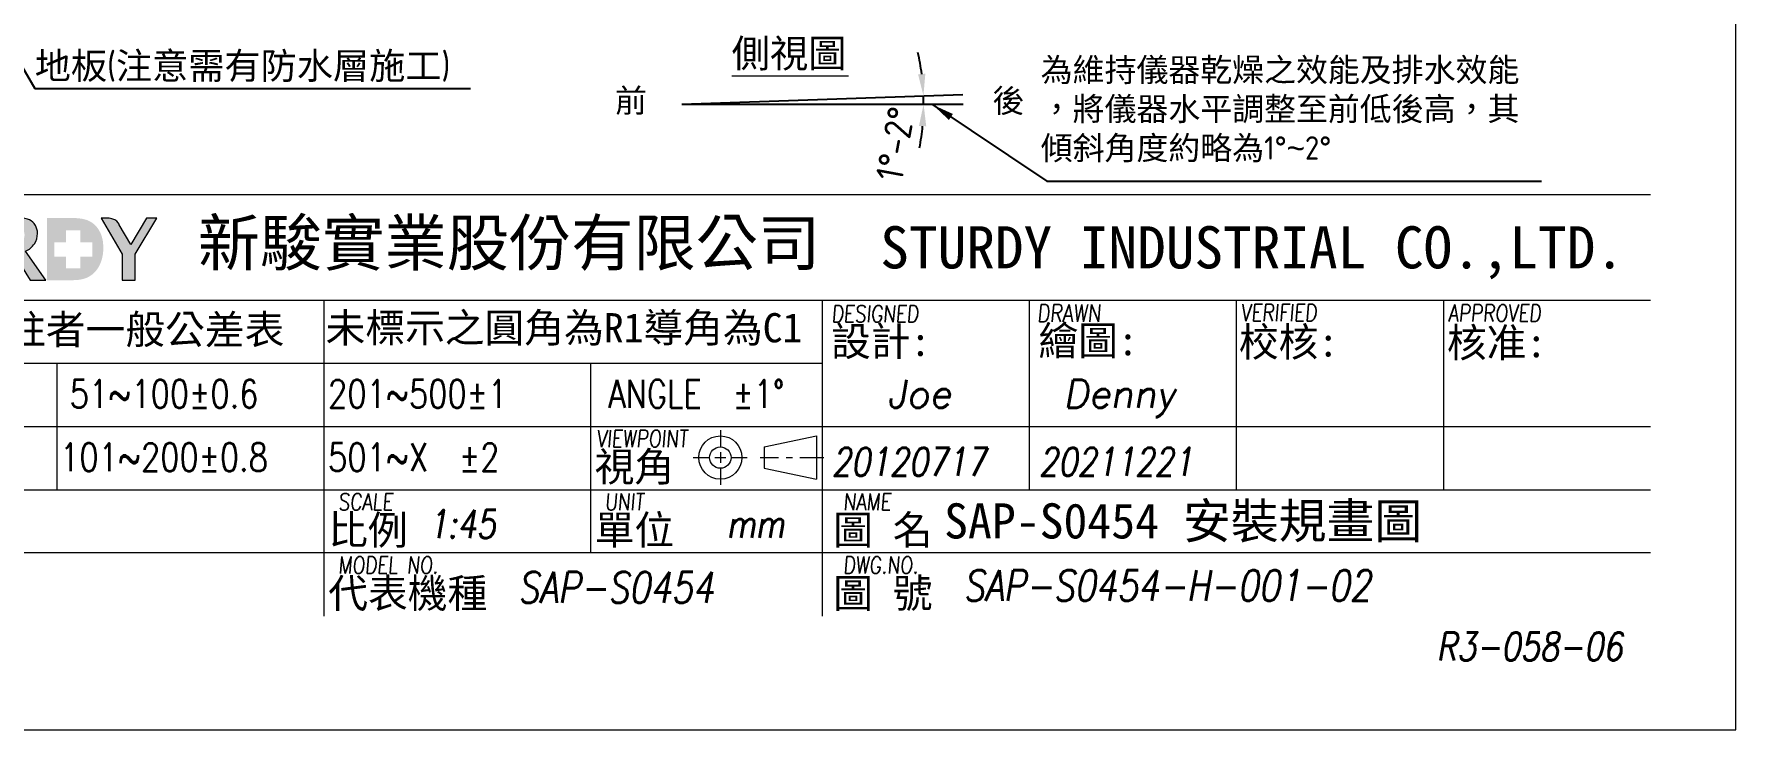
# Model space of a CAD drawing. Header units: millimetres. Extents: x -215875 to -182231, y -22821 to -2215.
# Drawn here: x -187686 to -182231, y -22821 to -20593 of the extents above; entities that cross this region are included whole.
import ezdxf

# ---------------------------------------------------------------- set-up
doc = ezdxf.new("R2010")
doc.units = ezdxf.units.MM
doc.header["$MEASUREMENT"] = 0
doc.layers.get('0').update_dxf_attribs({"lineweight": 25})
for name, color, linetype, lineweight in [('D', 3, 'Continuous', 13), ('F', 7, 'Continuous', 15), ('T', 4, 'Continuous', 15)]:
    doc.layers.add(name, color=color, linetype=linetype, lineweight=lineweight)
doc.styles.get("Standard").update_dxf_attribs({"font": 'KAIU.TTF'})
doc.styles.add('STU25', font='isocp2.shx')
doc.styles.add('Text', font='romans.shx', dxfattribs={"width": 0.8, "oblique": 10})
doc.dimstyles.new('STU25', dxfattribs={"dimscale": 35, "dimtxt": 2.5, "dimasz": 2, "dimexe": 0.6, "dimexo": 1, "dimgap": 1, "dimtad": 1, "dimdsep": 46, "dimtxsty": 'STU25', "dimcen": 2, "dimazin": 2, "dimtfac": 1, "dimtmove": 0, "dimatfit": 3, "dimfxl": 0, "dimtolj": 1, "dimtzin": 0, "dimarcsym": 0})
doc.dimstyles.new('STU25$7', dxfattribs={"dimscale": 35, "dimtxt": 2.5, "dimasz": 2, "dimexe": 1.25, "dimexo": 0.625, "dimgap": 1, "dimtad": 0, "dimdec": 4, "dimdsep": 46, "dimtxsty": 'STU25', "dimcen": 2.5, "dimazin": 2, "dimtfac": 1, "dimtdec": 4, "dimtmove": 0, "dimatfit": 3, "dimfxl": 0, "dimtolj": 1, "dimtzin": 0, "dimarcsym": 0})

# ---------------------------------------------------------------- blocks, each defined once
blk = doc.blocks.new('*D1')
at = {"layer": 'D', "color": 0, "lineweight": -2}
for start, end in [(7.1806, 12.3613), (0, 2), (349.6387, 354.8194)]:
    blk.add_arc((-185609.1, -20817.6), 774.4, start, end, dxfattribs=at)
at = {"layer": 'D', "color": 0}
for points in [[(-184852.4, -20721.7), (-184829.1, -20719.9), (-184835.2, -20790.6)], [(-184826.2, -20888), (-184849.5, -20887), (-184834.7, -20817.6)]]:
    blk.add_solid(points, dxfattribs=at)
at = {"layer": 'Defpoints', "color": 0}
for p in [(-185609.1, -20817.6), (-185609.1, -20817.6), (-184834.9, -20799.6), (-184708.7, -20786.1), (-184708.1, -20817.6)]:
    blk.add_point(p, dxfattribs=at)
at = {"layer": 'D', "color": 0, "insert": (-184925, -20944.1), "char_height": 87.5, "attachment_point": 5, "rotation": 79.526, "style": 'STU25'}
blk.add_mtext('1%%D-2%%D', dxfattribs=at)
blk = doc.blocks.new('新駿LOGO')
at = {"layer": 'F'}
h = blk.add_hatch(color=256, dxfattribs=at)
edge = h.paths.add_edge_path()
edge.add_spline(control_points=[(-518.54, -443.62), (-518.54, -443.62), (-518.54, -439.2), (-518.54, -439.2), (-518.54, -439.2), (-516.88, -439.2), (-516.88, -439.2), (-516.55, -439.2), (-516.29, -439.25), (-516.11, -439.33), (-515.93, -439.41), (-515.79, -439.54), (-515.69, -439.72), (-515.59, -439.89), (-515.54, -440.08), (-515.54, -440.3), (-515.54, -440.56), (-515.61, -440.8), (-515.76, -441.03), (-515.91, -441.26), (-516.12, -441.44), (-516.39, -441.56), (-516.39, -441.56), (-514.95, -443.62), (-514.95, -443.62), (-514.95, -443.62), (-516.07, -443.62), (-516.07, -443.62), (-516.07, -443.62), (-517.17, -441.81), (-517.17, -441.81), (-517.17, -441.81), (-517.67, -441.81), (-517.67, -441.81), (-517.67, -441.81), (-517.67, -443.62), (-517.67, -443.62), (-517.67, -443.62), (-518.54, -443.62), (-518.54, -443.62)], knot_values=[0, 0, 0, 0, 1, 1, 1, 2, 2, 2, 3, 3, 3, 4, 4, 4, 5, 5, 5, 6, 6, 6, 7, 7, 7, 8, 8, 8, 9, 9, 9, 10, 10, 10, 11, 11, 11, 12, 12, 12, 13, 13, 13, 13], degree=3, periodic=1)
edge = h.paths.add_edge_path(flags=16)
edge.add_spline(control_points=[(-517.67, -441.21), (-517.67, -441.21), (-517.46, -441.21), (-517.46, -441.21), (-517.08, -441.21), (-516.82, -441.13), (-516.68, -440.96), (-516.53, -440.8), (-516.46, -440.61), (-516.46, -440.4), (-516.46, -440.22), (-516.52, -440.08), (-516.63, -439.97), (-516.75, -439.86), (-516.99, -439.81), (-517.35, -439.81), (-517.35, -439.81), (-517.67, -439.81), (-517.67, -439.81), (-517.67, -439.81), (-517.67, -441.21), (-517.67, -441.21)], knot_values=[0, 0, 0, 0, 1, 1, 1, 2, 2, 2, 3, 3, 3, 4, 4, 4, 5, 5, 5, 6, 6, 6, 7, 7, 7, 7], degree=3, periodic=1)
h = blk.add_hatch(color=256, dxfattribs=at)
edge = h.paths.add_edge_path()
edge.add_spline(control_points=[(-514.87, -443.62), (-514.87, -443.62), (-513.05, -443.62), (-513.05, -443.62)], knot_values=[-9, -9, -9, -9, -8, -8, -8, -8], degree=3, periodic=0)
edge.add_spline(control_points=[(-513.05, -443.62), (-512.51, -443.62), (-512.09, -443.52), (-511.79, -443.32)], knot_values=[-8, -8, -8, -8, -7, -7, -7, -7], degree=3, periodic=0)
edge.add_spline(control_points=[(-511.79, -443.32), (-511.48, -443.12), (-511.25, -442.85), (-511.09, -442.5)], knot_values=[-7, -7, -7, -7, -6, -6, -6, -6], degree=3, periodic=0)
edge.add_spline(control_points=[(-511.09, -442.5), (-510.93, -442.15), (-510.85, -441.76), (-510.85, -441.32)], knot_values=[-6, -6, -6, -6, -5, -5, -5, -5], degree=3, periodic=0)
edge.add_spline(control_points=[(-510.85, -441.32), (-510.85, -440.87), (-510.93, -440.49), (-511.1, -440.17)], knot_values=[-5, -5, -5, -5, -4, -4, -4, -4], degree=3, periodic=0)
edge.add_spline(control_points=[(-511.1, -440.17), (-511.27, -439.85), (-511.49, -439.61), (-511.78, -439.45)], knot_values=[-4, -4, -4, -4, -3, -3, -3, -3], degree=3, periodic=0)
edge.add_spline(control_points=[(-511.78, -439.45), (-512.06, -439.29), (-512.46, -439.2), (-512.97, -439.2)], knot_values=[-3, -3, -3, -3, -2, -2, -2, -2], degree=3, periodic=0)
edge.add_spline(control_points=[(-512.97, -439.2), (-512.97, -439.2), (-514.87, -439.2), (-514.87, -439.2)], knot_values=[-2, -2, -2, -2, -1, -1, -1, -1], degree=3, periodic=0)
edge.add_spline(control_points=[(-514.87, -439.2), (-514.87, -439.2), (-514.87, -443.62), (-514.87, -443.62)], knot_values=[-1, -1, -1, -1, 0, 0, 0, 0], degree=3, periodic=0)
h.paths.add_polyline_path([(-514.34, -441.95), (-514.34, -440.92), (-513.51, -440.92), (-513.51, -440.07), (-512.48, -440.07), (-512.48, -440.92), (-511.64, -440.92), (-511.64, -441.95), (-512.48, -441.95), (-512.48, -442.77), (-513.51, -442.77), (-513.51, -441.95)], flags=16)
h = blk.add_hatch(color=256, dxfattribs=at)
edge = h.paths.add_edge_path()
edge.add_spline(control_points=[(-509.51, -443.62), (-509.51, -443.62), (-509.51, -441.77), (-509.51, -441.77), (-509.51, -441.77), (-511, -439.2), (-511, -439.2), (-511, -439.2), (-510.64, -439.2), (-510.64, -439.2), (-510.64, -439.2), (-510.3, -439.19), (-510.04, -439.32), (-509.79, -439.45), (-509.71, -439.68), (-509.71, -439.68), (-509.71, -439.68), (-508.9, -441.07), (-508.9, -441.07), (-508.9, -441.07), (-507.78, -439.2), (-507.78, -439.2), (-507.78, -439.2), (-507.05, -439.2), (-507.05, -439.2), (-507.05, -439.2), (-508.59, -441.77), (-508.59, -441.77), (-508.59, -441.77), (-508.59, -443.62), (-508.59, -443.62), (-508.59, -443.62), (-509.51, -443.62), (-509.51, -443.62)], knot_values=[0, 0, 0, 0, 1, 1, 1, 2, 2, 2, 3, 3, 3, 4, 4, 4, 5, 5, 5, 6, 6, 6, 7, 7, 7, 8, 8, 8, 9, 9, 9, 10, 10, 10, 11, 11, 11, 11], degree=3, periodic=1)
at = {"layer": 'F', "lineweight": 0}
for points, knots in [([(-518.54, -443.62), (-518.54, -443.62), (-518.54, -439.2), (-518.54, -439.2), (-518.54, -439.2), (-516.88, -439.2), (-516.88, -439.2), (-516.55, -439.2), (-516.29, -439.25), (-516.11, -439.33), (-515.93, -439.41), (-515.79, -439.54), (-515.69, -439.72), (-515.59, -439.89), (-515.54, -440.08), (-515.54, -440.3), (-515.54, -440.56), (-515.61, -440.8), (-515.76, -441.03), (-515.91, -441.26), (-516.12, -441.44), (-516.39, -441.56), (-516.39, -441.56), (-514.95, -443.62), (-514.95, -443.62), (-514.95, -443.62), (-516.07, -443.62), (-516.07, -443.62), (-516.07, -443.62), (-517.17, -441.81), (-517.17, -441.81), (-517.17, -441.81), (-517.67, -441.81), (-517.67, -441.81), (-517.67, -441.81), (-517.67, -443.62), (-517.67, -443.62), (-517.67, -443.62), (-518.54, -443.62), (-518.54, -443.62)], [0, 0, 0, 0, 1, 1, 1, 2, 2, 2, 3, 3, 3, 4, 4, 4, 5, 5, 5, 6, 6, 6, 7, 7, 7, 8, 8, 8, 9, 9, 9, 10, 10, 10, 11, 11, 11, 12, 12, 12, 13, 13, 13, 13]), ([(-509.51, -443.62), (-509.51, -443.62), (-509.51, -441.77), (-509.51, -441.77), (-509.51, -441.77), (-511, -439.2), (-511, -439.2), (-511, -439.2), (-510.64, -439.2), (-510.64, -439.2), (-510.64, -439.2), (-510.3, -439.19), (-510.04, -439.32), (-509.79, -439.45), (-509.71, -439.68), (-509.71, -439.68), (-509.71, -439.68), (-508.9, -441.07), (-508.9, -441.07), (-508.9, -441.07), (-507.78, -439.2), (-507.78, -439.2), (-507.78, -439.2), (-507.05, -439.2), (-507.05, -439.2), (-507.05, -439.2), (-508.59, -441.77), (-508.59, -441.77), (-508.59, -441.77), (-508.59, -443.62), (-508.59, -443.62), (-508.59, -443.62), (-509.51, -443.62), (-509.51, -443.62)], [0, 0, 0, 0, 1, 1, 1, 2, 2, 2, 3, 3, 3, 4, 4, 4, 5, 5, 5, 6, 6, 6, 7, 7, 7, 8, 8, 8, 9, 9, 9, 10, 10, 10, 11, 11, 11, 11])]:
    blk.add_open_spline(points, degree=3, knots=knots, dxfattribs=at)
at = {"attachment_point": 1, "style": 'STU25'}
for s, insert, char_height in [('{\\f標楷體|b0|i0|c136|p65;新駿實業股份有限公司}', (-504.12, -439.33), 3.25), ('{\\f標楷體|b0|i0|c136|p65;STURDY\\H0.9667x; \\H1.034x;INDUSTRIAL CO.,LTD.}', (-455.51, -439.78), 3)]:
    blk.add_mtext(s, dxfattribs=dict(at, insert=insert, char_height=char_height))
blk = doc.blocks.new('H421')
at = {"layer": 'F', "color": 7}
for p, q in [((155.91, 38.09), (286.91, 38.09)), ((211.36, 38.09), (286.91, 38.09)), ((155.91, 30.59), (286.91, 30.59)), ((192.41, 30.59), (192.41, 17.09)), ((242.66, 30.59), (242.66, 17.09)), ((257.41, 30.59), (257.41, 17.09)), ((272.16, 30.59), (272.16, 17.09)), ((155.91, 26.09), (227.91, 26.09)), ((173.41, 26.09), (173.41, 17.09)), ((211.41, 26.09), (211.41, 17.09)), ((155.91, 21.59), (286.91, 21.59)), ((214.91, 21.59), (286.91, 21.59)), ((227.91, 21.59), (286.91, 21.59)), ((155.91, 17.09), (286.91, 17.09)), ((211.41, 17.09), (211.41, 12.59)), ((227.91, 17.09), (227.91, 8.09)), ((286.91, 12.59), (155.91, 12.59))]:
    blk.add_line(p, q, dxfattribs=at)
at = {"layer": 'F'}
for p, q in [((227.91, 30.59), (227.91, 17.09)), ((192.41, 17.09), (192.41, 8.09))]:
    blk.add_line(p, q, dxfattribs=at)
at = {"layer": 'F', "color": 0}
for p, q in [((220.66, 21.32), (220.66, 20.14)), ((223.77, 20.14), (227.5, 20.92)), ((227.5, 20.92), (227.5, 17.84)), ((220.66, 19.77), (220.66, 19)), ((223.77, 20.14), (223.77, 18.62)), ((218.72, 19.38), (219.89, 19.38)), ((220.27, 19.38), (221.04, 19.38)), ((220.66, 18.62), (220.66, 17.45)), ((221.42, 19.38), (222.57, 19.38)), ((223.49, 19.38), (224.81, 19.38)), ((223.77, 18.62), (227.5, 17.84)), ((225.34, 19.38), (225.81, 19.38)), ((226.31, 19.38), (228.03, 19.38))]:
    blk.add_line(p, q, dxfattribs=at)
for radius in [1.54, 0.762]:
    blk.add_circle((220.66, 19.38), radius, dxfattribs=at)
blk.add_blockref('新駿LOGO', (687.56, 475.62))
at = {"layer": 'F', "lineweight": -3}
for s, height, p in [('未標註者一般公差表', 2.076, (164.12, 27.45)), ('未標示之圓角為R1導角為C1', 2.0757, (192.54, 27.58)), ('設計:', 2.076, (228.54, 26.61)), ('繪圖:', 2.076, (243.32, 26.66)), ('校核:', 2.076, (257.59, 26.57)), ('核准:', 2.076, (272.41, 26.52)), ('視角', 2.076, (211.71, 17.69)), ('比例', 2.076, (192.73, 13.19)), ('單位', 2.076, (211.71, 13.19)), ('圖 名', 2.076, (228.7, 13.19)), ('代表機種', 2.076, (192.73, 8.69)), ('圖 號', 2.076, (228.7, 8.69))]:
    blk.add_text(s, height=height, dxfattribs=at).set_placement(p)
at = {"layer": 'F', "color": 1, "lineweight": 15, "style": 'Text', "oblique": 5, "width": 0.8}
for s, height, p in [('DESIGNED', 1.2, (228.57, 29.01)), ('DRAWN', 1.245, (243.23, 29.03)), ('VERIFIED', 1.2, (257.72, 29.09)), ('APPROVED', 1.2, (272.5, 29.06)), ('VIEWPOINT', 1.2, (211.83, 20.13)), ('SCALE', 1.2, (193.44, 15.63)), ('UNIT', 1.2, (212.42, 15.63)), ('NAME', 1.2, (229.41, 15.63)), ('MODEL NO.', 1.2, (193.44, 11.13)), ('DWG.NO.', 1.2, (229.41, 11.13))]:
    blk.add_text(s, height=height, dxfattribs=at).set_placement(p)
at = {"layer": 'F', "lineweight": 20, "style": 'Text', "width": 0.8}
for s, p in [('51~100±0.6', (174.32, 22.91)), ('201~500±1', (192.72, 22.91)), ('ANGLE  ±1%%D', (212.68, 22.91)), ('101~200±0.8', (173.63, 18.41)), ('501~X  ±2', (192.72, 18.41))]:
    blk.add_text(s, height=2, dxfattribs=at).set_placement(p)

msp = doc.modelspace()

# ---------------------------------------------------------------- linework, layer by layer
for q in [(-184708.685, -20786.148), (-184708.136, -20817.592)]:
    msp.add_line((-185609.136, -20817.592), q)
at = {"layer": 'D'}
msp.add_line((-185448.892, -20726.809), (-185075.485, -20726.809), dxfattribs=at)
at = {"layer": 'F', "color": 6}
msp.add_lwpolyline([(-195415.824, -13551.028), (-195415.824, -22821.028), (-182230.824, -22821.028), (-182230.824, -13551.028)], close=True, dxfattribs=at)
msp.add_lwpolyline([(-195415.824, -13551.028), (-195415.824, -22821.028), (-182230.824, -22821.028), (-182230.824, -13551.028)], close=True, dxfattribs=at)

# ---------------------------------------------------------------- block references
at = {"xscale": 45, "yscale": 45, "zscale": 45}
msp.add_blockref('H421', (-195415.824, -22821.028), dxfattribs=at)

# ---------------------------------------------------------------- texts
at = {"layer": 'D', "color": 4}
msp.add_text('SAP-S0454 安裝規畫圖', height=112.5, dxfattribs=at).set_placement((-184768.909, -22207.993))
at = {"layer": 'D', "attachment_point": 1}
for s, insert, char_height in [('{\\C11;側視圖}', (-185449.917, -20609.742), 90), ('{\\C3;地板\\Fisocp2.shx;(\\f標楷體|b0|i0|c136|p65;注意需有防水層施工\\Fisocp2.shx;)}', (-187683.79, -20651.909), 85), ('{\\C3;為維持儀器乾燥之效能及排水效能\\P，將儀器水平調整至前低後高，其\\P傾斜角度約略為\\Fisocp2.shx;1%%D\\f???|b0|i0|c0|p65;~\\Fisocp2.shx;2%%D}', (-184459.367, -20670.017), 75)]:
    msp.add_mtext(s, dxfattribs=dict(at, insert=insert, char_height=char_height))
at = {"layer": 'D', "char_height": 75, "width": 218.181, "attachment_point": 1}
for s, insert in [(' 前', (-185874.706, -20768.466)), ('{\\Fisocp2.shx; }後', (-184656.83, -20768.917))]:
    msp.add_mtext(s, dxfattribs=dict(at, insert=insert))
at = {"layer": 'T', "lineweight": 20, "style": 'Text', "oblique": 10}
for s, p in [('Joe', (-184951.333, -21789.865)), ('Denny', (-184386.278, -21789.865))]:
    msp.add_text(s, height=90, dxfattribs=at).set_placement(p)
at = {"layer": 'T', "lineweight": 20, "style": 'Text', "oblique": 10, "width": 0.8}
for s, height, p in [('20120717', 90, (-185128.652, -22007.778)), ('20211221', 90, (-184464.902, -22007.778)), ('1:45', 90, (-186422.304, -22206.655)), ('mm', 90, (-185465.688, -22206.4)), ('SAP-S0454-H-001-02', 99, (-184707.565, -22407.964)), ('SAP-S0454', 99, (-186135.344, -22414.257))]:
    msp.add_text(s, height=height, dxfattribs=at).set_placement(p)
at = {"layer": 'T', "linetype": 'Continuous', "lineweight": 20, "insert": (-183189.994, -22509.004), "char_height": 90, "attachment_point": 1, "style": 'Text'}
msp.add_mtext('{R3-058-06}', dxfattribs=at)

# ---------------------------------------------------------------- dimensions: what is measured, and where the dimension line sits
at = {"layer": 'D'}
dim = msp.add_angular_dim_2l(base=(-184834.909, -20799.572), line1=((-185609.136, -20817.592), (-184708.136, -20817.592)), line2=((-185609.136, -20817.592), (-184708.685, -20786.148)), text='1%%D-2%%D', dimstyle='STU25', override={"dimtxsty": 'STU25'}, dxfattribs=at)
dim.commit()
dim.dimension.update_dxf_attribs({"geometry": '*D1', "text_midpoint": (-184847.603, -20958.377), "dimtype": 162})

# ---------------------------------------------------------------- leaders
for points in [[(-187992.198, -20237.529), (-187683.101, -20767.447), (-186287.179, -20767.447)], [(-184805.193, -20819.378), (-184440.165, -21064.328), (-182854.203, -21064.328)]]:
    msp.add_leader(points, dimstyle='STU25$7', override={"dimgap": 1, "dimtad": 0}, dxfattribs=at)

doc.saveas('drawing.dxf')
